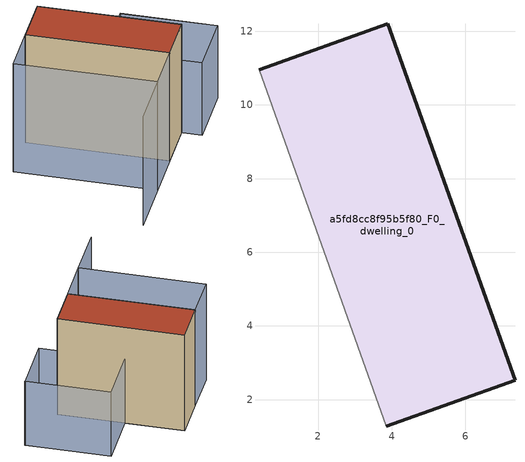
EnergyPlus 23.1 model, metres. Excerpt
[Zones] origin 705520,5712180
a5fd8cc8f95b5f80_F0_dwelling_0
 floor ground (EU_floor_Construction): 7.34,2.52 3.89,12.2 0.4,10.96 3.85,1.28 z0
 wall outside (EU_wall_Construction): 0.4,10.96 3.89,12.2 7.34,2.52 3.85,1.28 z0:9
 wall adiabatic (EU_wall_Construction): 3.85,1.28 0.4,10.96 z0:9
 roof outside (EU_roof_Construction): 3.89,12.2 7.34,2.52 3.85,1.28 0.4,10.96 z9
shading: -3.13,9.72 0.33,0.02 / 0.33,0.02 -3.92,-1.5 / 0.4,10.96 3.85,1.28 / 3.85,1.28 0.33,0.02 / 0.33,0.02 -3.13,9.7 / -3.13,9.7 0.4,10.96 z0:9; 12.36,2.72 10.01,9.27 / 12.35,2.74 7.83,1.13 / 7.83,1.13 5.51,7.66 / 5.51,7.66 10.03,9.27 / 10.03,9.27 12.35,2.74 z0:6
[Building]
EU S2 Campaign: North Axis=0; Terrain=City; Solar Distribution=FullExterior
[Site:Location]
London: Latitude=51.5; Longitude=-0.5; Time Zone=0; Elevation=25
[SizingPeriod:WeatherFileDays]
AnnualSizingPeriod: Begin Month=1; Begin Day of Month=1; End Month=12; End Day of Month=31; Day of Week for Start Day=Monday; Use Weather File Daylight Saving Period=No; Use Weather File Rain and Snow Indicators=No
[MATERIAL]
EU_InternalMass_Material: Roughness=MediumRough; Thickness=0.1; Conductivity=1; Density=1800; Specific Heat=900; Thermal Absorptance=0.9; Solar Absorptance=0.7; Visible Absorptance=0.7
[MATERIAL:NOMASS] Roughness=MediumRough; Thermal Absorptance=0.9; Solar Absorptance=0.7; Visible Absorptance=0.7
Name | Thermal Resistance
EU_wall_NoMass | 0.71061
EU_roof_NoMass | 2.41608
EU_floor_NoMass | 1.75078
[CONSTRUCTION]
EU_wall_Construction: EU_wall_NoMass
EU_roof_Construction: EU_roof_NoMass
EU_floor_Construction: EU_floor_NoMass
EU_InternalMass_Construction: EU_InternalMass_Material
[ZONE]
a5fd8cc8f95b5f80_F0_dwelling_0: Type=1; Multiplier=1; Ceiling Height=autocalculate; Volume=342.982; Floor Area=autocalculate; Part of Total Floor Area=Yes
[INTERNALMASS]
a5fd8cc8f95b5f80_F0_dwelling_0_EU_InternalMass: Construction=EU_InternalMass_Construction; Zone or ZoneList=a5fd8cc8f95b5f80_F0_dwelling_0; Surface Area=38.1088
[OTHEREQUIPMENT]
EU_Step8_InternalGain_a5fd8cc8f95b5f80_F0_dwelling_0_f000: Fuel Type=Electricity; Zone or ZoneList or Space or SpaceList=a5fd8cc8f95b5f80_F0_dwelling_0; Schedule=EU_Step8_GainSchedule_a5fd8cc8f95b5f80_F0_dwelling_0_f000; Design Level Calculation Method=Watts/Area; Power per Zone Floor Area=1; Fraction Latent=0; Fraction Radiant=0; Fraction Lost=0; Carbon Dioxide Generation Rate=0; EndUse Subcategory=EU_Step8_InternalGains
[ZONEVENTILATION:DESIGNFLOWRATE]
EU_ConstantAir_a5fd8cc8f95b5f80_F0_dwelling_0: Zone or ZoneList or Space or SpaceList=a5fd8cc8f95b5f80_F0_dwelling_0; Schedule=EU_AlwaysOn; Design Flow Rate Calculation Method=AirChanges/Hour; Air Changes per Hour=0.496673; Ventilation Type=Natural; Fan Pressure Rise=0; Fan Total Efficiency=1; Constant Term Coefficient=1; Temperature Term Coefficient=0; Velocity Term Coefficient=0; Velocity Squared Term Coefficient=0; Minimum Indoor Temperature=-100; Maximum Indoor Temperature=100; Delta Temperature=-100; Minimum Outdoor Temperature=-100; Maximum Outdoor Temperature=100; Maximum Wind Speed=40
[HVACTEMPLATE:THERMOSTAT]
EU_HeatOnly_a5fd8cc8f95b5f80_F0_dwelling_0: Constant Heating Setpoint=20; Constant Cooling Setpoint=50
[HVACTEMPLATE:ZONE:IDEALLOADSAIRSYSTEM]
a5fd8cc8f95b5f80_F0_dwelling_0: Template Thermostat=EU_HeatOnly_a5fd8cc8f95b5f80_F0_dwelling_0; System Availability Schedule=EU_AlwaysOn; Maximum Heating Supply Air Temperature=50; Minimum Cooling Supply Air Temperature=13; Maximum Heating Supply Air Humidity Ratio=0.0156; Minimum Cooling Supply Air Humidity Ratio=0.0077; Heating Limit=NoLimit; Cooling Limit=NoLimit; Heating Availability Schedule=EU_AlwaysOn; Cooling Availability Schedule=EU_CoolingOff; Dehumidification Control Type=ConstantSensibleHeatRatio; Cooling Sensible Heat Ratio=0.7; Dehumidification Setpoint=60; Humidification Control Type=None; Humidification Setpoint=30; Outdoor Air Method=None; Outdoor Air Flow Rate per Person=0.00944; Outdoor Air Flow Rate per Zone Floor Area=0; Outdoor Air Flow Rate per Zone=0; Demand Controlled Ventilation Type=None; Outdoor Air Economizer Type=NoEconomizer; Heat Recovery Type=None; Sensible Heat Recovery Effectiveness=0.7; Latent Heat Recovery Effectiveness=0.65
[SIZING:ZONE]
a5fd8cc8f95b5f80_F0_dwelling_0: Zone Cooling Design Supply Air Temperature Input Method=SupplyAirTemperature; Zone Cooling Design Supply Air Temperature=13; Zone Heating Design Supply Air Temperature Input Method=SupplyAirTemperature; Zone Heating Design Supply Air Temperature=50; Zone Cooling Design Supply Air Humidity Ratio=0.008; Zone Heating Design Supply Air Humidity Ratio=0.008; Cooling Design Air Flow Method=DesignDay; Cooling Design Air Flow Rate=0; Cooling Minimum Air Flow per Zone Floor Area=0.000762; Cooling Minimum Air Flow=0; Cooling Minimum Air Flow Fraction=0.2; Heating Design Air Flow Method=DesignDay; Heating Design Air Flow Rate=0; Heating Maximum Air Flow per Zone Floor Area=0.002032; Heating Maximum Air Flow=0.141576; Heating Maximum Air Flow Fraction=0.3; Account for Dedicated Outdoor Air System=No; Dedicated Outdoor Air System Control Strategy=NeutralSupplyAir; Dedicated Outdoor Air Low Setpoint Temperature for Design=autosize; Dedicated Outdoor Air High Setpoint Temperature for Design=autosize; Zone Load Sizing Method=Sensible Load Only No Latent Load; Zone Latent Cooling Design Supply Air Humidity Ratio Input Method=HumidityRatioDifference; Zone Cooling Design Supply Air Humidity Ratio Difference=0.005; Zone Latent Heating Design Supply Air Humidity Ratio Input Method=HumidityRatioDifference; Zone Humidification Design Supply Air Humidity Ratio Difference=0.005
[SCHEDULE:CONSTANT]
Name | Hourly Value
EU_AlwaysOn | 1
EU_CoolingOff | 0
[SCHEDULE:FILE]
EU_Step8_GainSchedule_a5fd8cc8f95b5f80_F0_dwelling_0_f000: File=../../schedules/a5fd8cc8f95b5f80/a5fd8cc8f95b5f80_F0_dwelling_0_f000_gain.csv; Column Number=1; Rows to Skip at Top=0; Number of Hours of Data=8760; Column Separator=Comma; Interpolate to Timestep=No; Minutes per Item=60; Adjust Schedule for Daylight Savings=Yes
